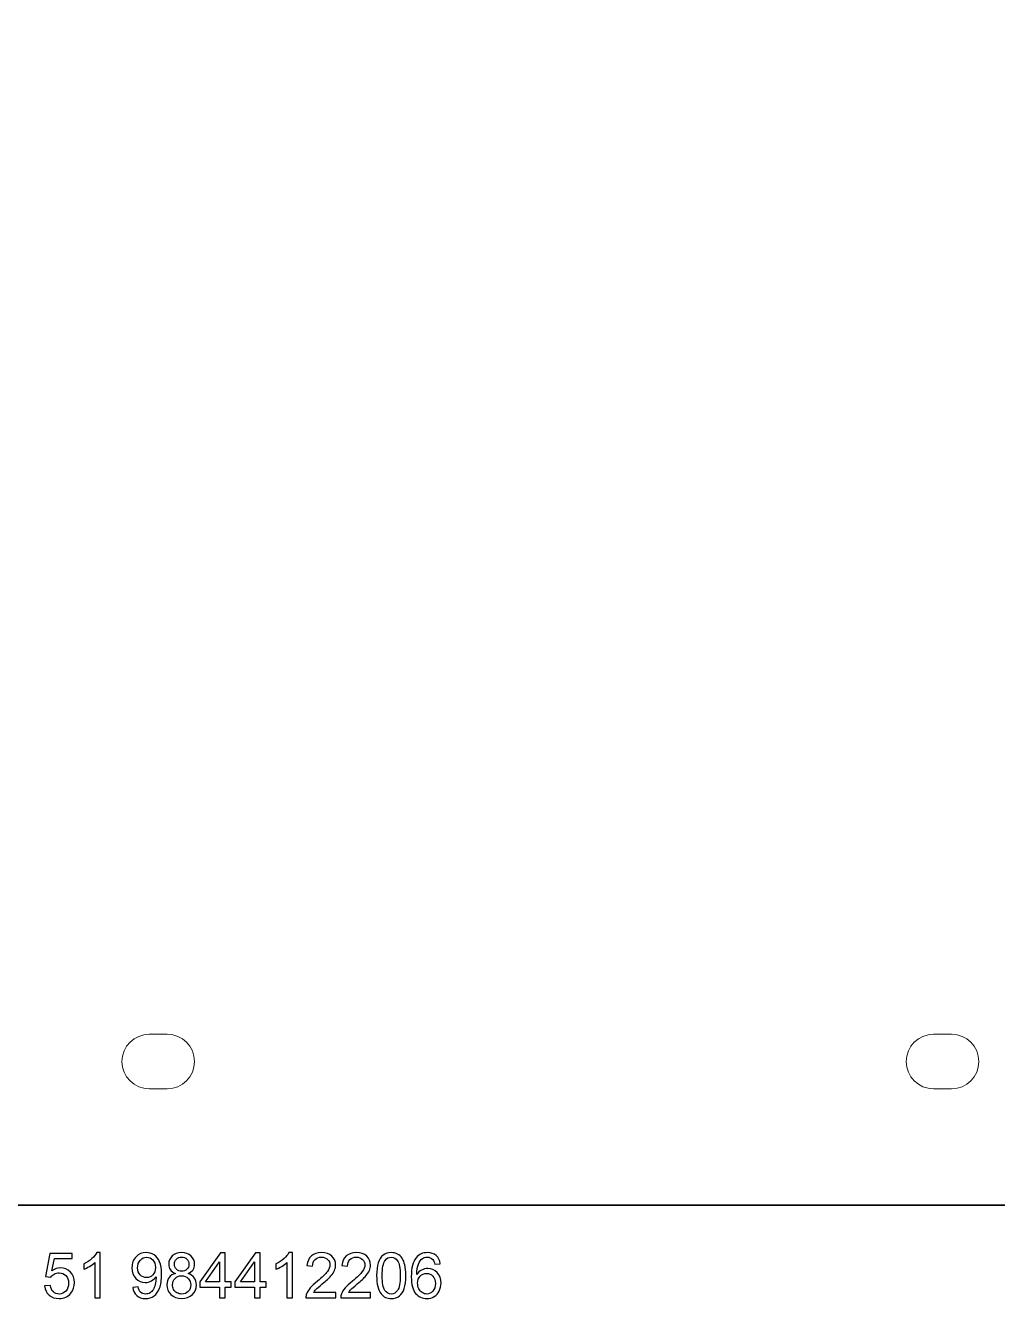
# Model space of a CAD drawing. Header units: centimetres. Extents: x -18.3 to 18.6, y -13.4 to 12.4.
# Drawn here: x -0.23 to 9.57, y -13.25 to -0.43 of the extents above; entities that cross this region are included whole.
import ezdxf

# ---------------------------------------------------------------- set-up
doc = ezdxf.new("R2010")
doc.units = ezdxf.units.CM
doc.header["$MEASUREMENT"] = 0
doc.layers.add('Camada 1', color=7, linetype='Continuous')
doc.layers.add('layer 1', color=7, linetype='Continuous')

msp = doc.modelspace()

# ---------------------------------------------------------------- linework, layer by layer
at = {"layer": 'Camada 1', "color": 250, "lineweight": 35}
for points in [[(-18.25491, 10.43513), (-18.15603, 11.52576), (-17.2489, 12.38719), (-16.15374, 12.38719), (-16.15374, 12.38719), (-16.15374, 12.38719), (12.33478, 12.38719), (12.33478, 12.38719), (12.33478, 12.38719), (13.49546, 12.38719), (14.44508, 11.41972), (14.44508, 10.23722), (14.44508, 10.23722), (14.44508, 10.23722), (14.43758, -10.43091), (14.43758, -10.43091)], [(14.44509, -10.36075), (14.34621, -11.45138), (13.43908, -12.31281), (12.34392, -12.31281), (12.34392, -12.31281), (12.34392, -12.31281), (-16.1446, -12.31281), (-16.1446, -12.31281), (-16.1446, -12.31281), (-17.30528, -12.31281), (-18.2549, -11.34534), (-18.2549, -10.16284), (-18.2549, -10.16284), (-18.2549, -10.16284), (-18.25491, 10.43513), (-18.25491, 10.43513)]]:
    msp.add_open_spline(points, degree=3, knots=[0, 0, 0, 0, 0.2, 0.2, 0.2, 0.2, 0.4, 0.4, 0.4, 0.4, 0.6, 0.6, 0.6, 0.6, 1, 1, 1, 1], dxfattribs=at)
at = {"layer": 'Camada 1', "color": 230, "lineweight": 9}
for points in [[(1.02137, -11.14028), (1.02137, -11.14028), (1.20236, -11.14028), (1.20236, -11.14028), (1.20236, -11.14028), (1.35361, -11.14028), (1.47736, -11.01653), (1.47736, -10.86529), (1.47736, -10.86529), (1.47736, -10.86529), (1.47736, -10.86529), (1.47736, -10.86529), (1.47736, -10.86529), (1.47736, -10.71403), (1.35359, -10.59028), (1.20236, -10.59028), (1.20236, -10.59028), (1.20236, -10.59028), (1.02137, -10.59028), (1.02137, -10.59028), (1.02137, -10.59028), (0.87014, -10.59028), (0.74637, -10.71403), (0.74637, -10.86529), (0.74637, -10.86529), (0.74637, -10.86529), (0.74637, -10.86529), (0.74637, -10.86529), (0.74637, -10.86529), (0.74637, -11.01653), (0.87012, -11.14028), (1.02137, -11.14028)], [(8.92137, -11.14028), (8.92137, -11.14028), (9.10236, -11.14028), (9.10236, -11.14028), (9.10236, -11.14028), (9.25361, -11.14028), (9.37736, -11.01653), (9.37736, -10.86529), (9.37736, -10.86529), (9.37736, -10.86529), (9.37736, -10.86529), (9.37736, -10.86529), (9.37736, -10.86529), (9.37736, -10.71403), (9.25359, -10.59028), (9.10236, -10.59028), (9.10236, -10.59028), (9.10236, -10.59028), (8.92137, -10.59028), (8.92137, -10.59028), (8.92137, -10.59028), (8.77014, -10.59028), (8.64637, -10.71403), (8.64637, -10.86529), (8.64637, -10.86529), (8.64637, -10.86529), (8.64637, -10.86529), (8.64637, -10.86529), (8.64637, -10.86529), (8.64637, -11.01653), (8.77012, -11.14028), (8.92137, -11.14028)]]:
    msp.add_open_spline(points, degree=3, knots=[0, 0, 0, 0, 0.11111111, 0.11111111, 0.11111111, 0.11111111, 0.22222222, 0.22222222, 0.22222222, 0.22222222, 0.33333333, 0.33333333, 0.33333333, 0.33333333, 0.44444444, 0.44444444, 0.44444444, 0.44444444, 0.55555556, 0.55555556, 0.55555556, 0.55555556, 0.66666667, 0.66666667, 0.66666667, 0.66666667, 0.77777778, 0.77777778, 0.77777778, 0.77777778, 1, 1, 1, 1], dxfattribs=at)
at = {"layer": 'layer 1', "color": 251}
for points, knots in [([(-0.03273, -13.1252), (-0.03273, -13.1252), (0.0255, -13.12077), (0.0255, -13.12077), (0.0255, -13.12077), (0.02982, -13.14915), (0.03985, -13.17046), (0.05546, -13.1848), (0.05546, -13.1848), (0.07107, -13.19904), (0.09016, -13.20622), (0.11263, -13.20622), (0.11263, -13.20622), (0.13974, -13.20622), (0.16242, -13.19609), (0.18088, -13.17594), (0.18088, -13.17594), (0.19923, -13.15569), (0.20841, -13.12889), (0.20841, -13.09556), (0.20841, -13.09556), (0.20841, -13.06381), (0.19966, -13.03881), (0.18204, -13.02046), (0.18204, -13.02046), (0.16442, -13.0021), (0.14111, -12.99292), (0.1121, -12.99292), (0.1121, -12.99292), (0.09407, -12.99292), (0.07793, -12.99704), (0.06358, -13.00527), (0.06358, -13.00527), (0.04934, -13.01349), (0.03816, -13.02415), (0.02993, -13.03723), (0.02993, -13.03723), (0.02993, -13.03723), (-0.0226, -13.02963), (-0.0226, -13.02963), (-0.0226, -13.02963), (-0.0226, -13.02963), (0.02107, -12.79672), (0.02107, -12.79672), (0.02107, -12.79672), (0.02107, -12.79672), (0.24575, -12.79672), (0.24575, -12.79672), (0.24575, -12.79672), (0.24575, -12.79672), (0.24575, -12.84989), (0.24575, -12.84989), (0.24575, -12.84989), (0.24575, -12.84989), (0.06548, -12.84989), (0.06548, -12.84989), (0.06548, -12.84989), (0.06548, -12.84989), (0.04132, -12.97214), (0.04132, -12.97214), (0.04132, -12.97214), (0.06843, -12.95305), (0.09691, -12.94356), (0.12666, -12.94356), (0.12666, -12.94356), (0.16611, -12.94356), (0.19944, -12.95727), (0.22655, -12.9847), (0.22655, -12.9847), (0.25366, -13.01212), (0.26727, -13.04735), (0.26727, -13.09039), (0.26727, -13.09039), (0.26727, -13.13143), (0.25535, -13.16687), (0.23151, -13.19672), (0.23151, -13.19672), (0.2025, -13.23343), (0.16284, -13.25178), (0.11263, -13.25178), (0.11263, -13.25178), (0.07149, -13.25178), (0.03795, -13.24018), (0.01189, -13.21708), (0.01189, -13.21708), (-0.01416, -13.19398), (-0.02904, -13.16339), (-0.03273, -13.1252)], [0, 0, 0, 0, 0.04347826, 0.04347826, 0.04347826, 0.04347826, 0.08695652, 0.08695652, 0.08695652, 0.08695652, 0.13043478, 0.13043478, 0.13043478, 0.13043478, 0.17391304, 0.17391304, 0.17391304, 0.17391304, 0.2173913, 0.2173913, 0.2173913, 0.2173913, 0.26086957, 0.26086957, 0.26086957, 0.26086957, 0.30434783, 0.30434783, 0.30434783, 0.30434783, 0.34782609, 0.34782609, 0.34782609, 0.34782609, 0.39130435, 0.39130435, 0.39130435, 0.39130435, 0.43478261, 0.43478261, 0.43478261, 0.43478261, 0.47826087, 0.47826087, 0.47826087, 0.47826087, 0.52173913, 0.52173913, 0.52173913, 0.52173913, 0.56521739, 0.56521739, 0.56521739, 0.56521739, 0.60869565, 0.60869565, 0.60869565, 0.60869565, 0.65217391, 0.65217391, 0.65217391, 0.65217391, 0.69565217, 0.69565217, 0.69565217, 0.69565217, 0.73913043, 0.73913043, 0.73913043, 0.73913043, 0.7826087, 0.7826087, 0.7826087, 0.7826087, 0.82608696, 0.82608696, 0.82608696, 0.82608696, 0.86956522, 0.86956522, 0.86956522, 0.86956522, 0.91304348, 0.91304348, 0.91304348, 0.91304348, 1, 1, 1, 1]), ([(0.52813, -13.24419), (0.52813, -13.24419), (0.47244, -13.24419), (0.47244, -13.24419), (0.47244, -13.24419), (0.47244, -13.24419), (0.47244, -12.88955), (0.47244, -12.88955), (0.47244, -12.88955), (0.45904, -12.90242), (0.44142, -12.91518), (0.41969, -12.92795), (0.41969, -12.92795), (0.39796, -12.94071), (0.37834, -12.95031), (0.36104, -12.95664), (0.36104, -12.95664), (0.36104, -12.95664), (0.36104, -12.90284), (0.36104, -12.90284), (0.36104, -12.90284), (0.39216, -12.88828), (0.41938, -12.87056), (0.44269, -12.84968), (0.44269, -12.84968), (0.466, -12.8289), (0.48256, -12.80875), (0.49227, -12.78913), (0.49227, -12.78913), (0.49227, -12.78913), (0.52813, -12.78913), (0.52813, -12.78913), (0.52813, -12.78913), (0.52813, -12.78913), (0.52813, -13.24419), (0.52813, -13.24419)], [0, 0, 0, 0, 0.1, 0.1, 0.1, 0.1, 0.2, 0.2, 0.2, 0.2, 0.3, 0.3, 0.3, 0.3, 0.4, 0.4, 0.4, 0.4, 0.5, 0.5, 0.5, 0.5, 0.6, 0.6, 0.6, 0.6, 0.7, 0.7, 0.7, 0.7, 0.8, 0.8, 0.8, 0.8, 1, 1, 1, 1]), ([(0.85534, -13.13913), (0.85534, -13.13913), (0.9085, -13.1347), (0.9085, -13.1347), (0.9085, -13.1347), (0.91304, -13.1598), (0.92169, -13.17795), (0.93445, -13.18923), (0.93445, -13.18923), (0.94722, -13.20052), (0.96357, -13.20622), (0.98361, -13.20622), (0.98361, -13.20622), (1.0007, -13.20622), (1.01568, -13.20231), (1.02865, -13.1944), (1.02865, -13.1944), (1.04163, -13.1866), (1.05218, -13.17615), (1.0603, -13.16297), (1.0603, -13.16297), (1.06842, -13.14989), (1.07528, -13.13216), (1.08087, -13.10991), (1.08087, -13.10991), (1.08646, -13.08765), (1.0892, -13.06497), (1.0892, -13.04187), (1.0892, -13.04187), (1.0892, -13.03944), (1.08909, -13.03565), (1.08888, -13.03069), (1.08888, -13.03069), (1.07781, -13.04841), (1.06262, -13.06286), (1.04342, -13.07383), (1.04342, -13.07383), (1.02422, -13.08491), (1.00334, -13.09039), (0.98097, -13.09039), (0.98097, -13.09039), (0.94353, -13.09039), (0.91188, -13.07679), (0.88593, -13.04957), (0.88593, -13.04957), (0.86009, -13.02246), (0.84711, -12.9866), (0.84711, -12.94208), (0.84711, -12.94208), (0.84711, -12.89609), (0.86061, -12.85917), (0.88772, -12.83111), (0.88772, -12.83111), (0.91473, -12.80316), (0.94859, -12.78913), (0.98941, -12.78913), (0.98941, -12.78913), (1.01874, -12.78913), (1.04563, -12.79704), (1.07011, -12.81297), (1.07011, -12.81297), (1.09447, -12.82879), (1.11293, -12.85136), (1.12559, -12.88079), (1.12559, -12.88079), (1.13825, -12.91012), (1.14458, -12.95263), (1.14458, -13.00822), (1.14458, -13.00822), (1.14458, -13.06613), (1.13836, -13.11223), (1.1258, -13.14651), (1.1258, -13.14651), (1.11325, -13.1809), (1.09447, -13.20695), (1.06969, -13.22489), (1.06969, -13.22489), (1.0449, -13.24282), (1.01589, -13.25178), (0.98255, -13.25178), (0.98255, -13.25178), (0.94711, -13.25178), (0.91821, -13.24197), (0.89574, -13.22225), (0.89574, -13.22225), (0.87338, -13.20252), (0.85988, -13.17478), (0.85534, -13.13913)], [0, 0, 0, 0, 0.04347826, 0.04347826, 0.04347826, 0.04347826, 0.08695652, 0.08695652, 0.08695652, 0.08695652, 0.13043478, 0.13043478, 0.13043478, 0.13043478, 0.17391304, 0.17391304, 0.17391304, 0.17391304, 0.2173913, 0.2173913, 0.2173913, 0.2173913, 0.26086957, 0.26086957, 0.26086957, 0.26086957, 0.30434783, 0.30434783, 0.30434783, 0.30434783, 0.34782609, 0.34782609, 0.34782609, 0.34782609, 0.39130435, 0.39130435, 0.39130435, 0.39130435, 0.43478261, 0.43478261, 0.43478261, 0.43478261, 0.47826087, 0.47826087, 0.47826087, 0.47826087, 0.52173913, 0.52173913, 0.52173913, 0.52173913, 0.56521739, 0.56521739, 0.56521739, 0.56521739, 0.60869565, 0.60869565, 0.60869565, 0.60869565, 0.65217391, 0.65217391, 0.65217391, 0.65217391, 0.69565217, 0.69565217, 0.69565217, 0.69565217, 0.73913043, 0.73913043, 0.73913043, 0.73913043, 0.7826087, 0.7826087, 0.7826087, 0.7826087, 0.82608696, 0.82608696, 0.82608696, 0.82608696, 0.86956522, 0.86956522, 0.86956522, 0.86956522, 0.91304348, 0.91304348, 0.91304348, 0.91304348, 1, 1, 1, 1]), ([(1.28487, -12.99852), (1.26177, -12.99008), (1.24468, -12.97795), (1.2335, -12.96233), (1.2335, -12.96233), (1.22242, -12.94662), (1.21683, -12.92784), (1.21683, -12.90601), (1.21683, -12.90601), (1.21683, -12.87299), (1.22865, -12.84535), (1.25228, -12.82288), (1.25228, -12.82288), (1.27601, -12.80041), (1.30745, -12.78913), (1.34679, -12.78913), (1.34679, -12.78913), (1.38624, -12.78913), (1.4181, -12.80063), (1.44215, -12.82362), (1.44215, -12.82362), (1.4662, -12.84662), (1.47823, -12.87457), (1.47823, -12.90759), (1.47823, -12.90759), (1.47823, -12.92858), (1.47274, -12.94693), (1.46177, -12.96244), (1.46177, -12.96244), (1.4508, -12.97805), (1.43413, -12.99008), (1.41166, -12.99852), (1.41166, -12.99852), (1.43941, -13.00759), (1.4604, -13.02214), (1.47485, -13.0424), (1.47485, -13.0424), (1.4893, -13.06254), (1.49658, -13.0866), (1.49658, -13.11465), (1.49658, -13.11465), (1.49658, -13.15337), (1.48287, -13.18586), (1.45555, -13.21223), (1.45555, -13.21223), (1.42812, -13.2386), (1.39215, -13.25178), (1.34753, -13.25178), (1.34753, -13.25178), (1.30291, -13.25178), (1.26694, -13.2386), (1.23951, -13.21212), (1.23951, -13.21212), (1.21219, -13.18565), (1.19848, -13.15263), (1.19848, -13.11307), (1.19848, -13.11307), (1.19848, -13.08364), (1.20597, -13.05896), (1.22095, -13.03913), (1.22095, -13.03913), (1.23593, -13.01919), (1.25723, -13.00569), (1.28487, -12.99852)], [0, 0, 0, 0, 0.05882353, 0.05882353, 0.05882353, 0.05882353, 0.11764706, 0.11764706, 0.11764706, 0.11764706, 0.17647059, 0.17647059, 0.17647059, 0.17647059, 0.23529412, 0.23529412, 0.23529412, 0.23529412, 0.29411765, 0.29411765, 0.29411765, 0.29411765, 0.35294118, 0.35294118, 0.35294118, 0.35294118, 0.41176471, 0.41176471, 0.41176471, 0.41176471, 0.47058824, 0.47058824, 0.47058824, 0.47058824, 0.52941176, 0.52941176, 0.52941176, 0.52941176, 0.58823529, 0.58823529, 0.58823529, 0.58823529, 0.64705882, 0.64705882, 0.64705882, 0.64705882, 0.70588235, 0.70588235, 0.70588235, 0.70588235, 0.76470588, 0.76470588, 0.76470588, 0.76470588, 0.82352941, 0.82352941, 0.82352941, 0.82352941, 0.88235294, 0.88235294, 0.88235294, 0.88235294, 1, 1, 1, 1]), ([(1.72896, -13.24419), (1.72896, -13.24419), (1.72896, -13.13596), (1.72896, -13.13596), (1.72896, -13.13596), (1.72896, -13.13596), (1.53212, -13.13596), (1.53212, -13.13596), (1.53212, -13.13596), (1.53212, -13.13596), (1.53212, -13.0847), (1.53212, -13.0847), (1.53212, -13.0847), (1.53212, -13.0847), (1.73909, -12.79103), (1.73909, -12.79103), (1.73909, -12.79103), (1.73909, -12.79103), (1.78466, -12.79103), (1.78466, -12.79103), (1.78466, -12.79103), (1.78466, -12.79103), (1.78466, -13.0847), (1.78466, -13.0847), (1.78466, -13.0847), (1.78466, -13.0847), (1.84605, -13.0847), (1.84605, -13.0847), (1.84605, -13.0847), (1.84605, -13.0847), (1.84605, -13.13596), (1.84605, -13.13596), (1.84605, -13.13596), (1.84605, -13.13596), (1.78466, -13.13596), (1.78466, -13.13596), (1.78466, -13.13596), (1.78466, -13.13596), (1.78466, -13.24419), (1.78466, -13.24419), (1.78466, -13.24419), (1.78466, -13.24419), (1.72896, -13.24419), (1.72896, -13.24419)], [0, 0, 0, 0, 0.08333333, 0.08333333, 0.08333333, 0.08333333, 0.16666667, 0.16666667, 0.16666667, 0.16666667, 0.25, 0.25, 0.25, 0.25, 0.33333333, 0.33333333, 0.33333333, 0.33333333, 0.41666667, 0.41666667, 0.41666667, 0.41666667, 0.5, 0.5, 0.5, 0.5, 0.58333333, 0.58333333, 0.58333333, 0.58333333, 0.66666667, 0.66666667, 0.66666667, 0.66666667, 0.75, 0.75, 0.75, 0.75, 0.83333333, 0.83333333, 0.83333333, 0.83333333, 1, 1, 1, 1]), ([(2.08096, -13.24419), (2.08096, -13.24419), (2.08096, -13.13596), (2.08096, -13.13596), (2.08096, -13.13596), (2.08096, -13.13596), (1.88412, -13.13596), (1.88412, -13.13596), (1.88412, -13.13596), (1.88412, -13.13596), (1.88412, -13.0847), (1.88412, -13.0847), (1.88412, -13.0847), (1.88412, -13.0847), (2.09109, -12.79103), (2.09109, -12.79103), (2.09109, -12.79103), (2.09109, -12.79103), (2.13666, -12.79103), (2.13666, -12.79103), (2.13666, -12.79103), (2.13666, -12.79103), (2.13666, -13.0847), (2.13666, -13.0847), (2.13666, -13.0847), (2.13666, -13.0847), (2.19805, -13.0847), (2.19805, -13.0847), (2.19805, -13.0847), (2.19805, -13.0847), (2.19805, -13.13596), (2.19805, -13.13596), (2.19805, -13.13596), (2.19805, -13.13596), (2.13666, -13.13596), (2.13666, -13.13596), (2.13666, -13.13596), (2.13666, -13.13596), (2.13666, -13.24419), (2.13666, -13.24419), (2.13666, -13.24419), (2.13666, -13.24419), (2.08096, -13.24419), (2.08096, -13.24419)], [0, 0, 0, 0, 0.08333333, 0.08333333, 0.08333333, 0.08333333, 0.16666667, 0.16666667, 0.16666667, 0.16666667, 0.25, 0.25, 0.25, 0.25, 0.33333333, 0.33333333, 0.33333333, 0.33333333, 0.41666667, 0.41666667, 0.41666667, 0.41666667, 0.5, 0.5, 0.5, 0.5, 0.58333333, 0.58333333, 0.58333333, 0.58333333, 0.66666667, 0.66666667, 0.66666667, 0.66666667, 0.75, 0.75, 0.75, 0.75, 0.83333333, 0.83333333, 0.83333333, 0.83333333, 1, 1, 1, 1]), ([(2.46397, -13.24419), (2.46397, -13.24419), (2.40828, -13.24419), (2.40828, -13.24419), (2.40828, -13.24419), (2.40828, -13.24419), (2.40828, -12.88955), (2.40828, -12.88955), (2.40828, -12.88955), (2.39488, -12.90242), (2.37726, -12.91518), (2.35553, -12.92795), (2.35553, -12.92795), (2.3338, -12.94071), (2.31418, -12.95031), (2.29688, -12.95664), (2.29688, -12.95664), (2.29688, -12.95664), (2.29688, -12.90284), (2.29688, -12.90284), (2.29688, -12.90284), (2.328, -12.88828), (2.35522, -12.87056), (2.37853, -12.84968), (2.37853, -12.84968), (2.40184, -12.8289), (2.4184, -12.80875), (2.42811, -12.78913), (2.42811, -12.78913), (2.42811, -12.78913), (2.46397, -12.78913), (2.46397, -12.78913), (2.46397, -12.78913), (2.46397, -12.78913), (2.46397, -13.24419), (2.46397, -13.24419)], [0, 0, 0, 0, 0.1, 0.1, 0.1, 0.1, 0.2, 0.2, 0.2, 0.2, 0.3, 0.3, 0.3, 0.3, 0.4, 0.4, 0.4, 0.4, 0.5, 0.5, 0.5, 0.5, 0.6, 0.6, 0.6, 0.6, 0.7, 0.7, 0.7, 0.7, 0.8, 0.8, 0.8, 0.8, 1, 1, 1, 1]), ([(2.89888, -13.19103), (2.89888, -13.19103), (2.89888, -13.24419), (2.89888, -13.24419), (2.89888, -13.24419), (2.89888, -13.24419), (2.59888, -13.24419), (2.59888, -13.24419), (2.59888, -13.24419), (2.59846, -13.23079), (2.60068, -13.21792), (2.60542, -13.20548), (2.60542, -13.20548), (2.61312, -13.18512), (2.62547, -13.16497), (2.64245, -13.14525), (2.64245, -13.14525), (2.65943, -13.12552), (2.68369, -13.10273), (2.71523, -13.07689), (2.71523, -13.07689), (2.76428, -13.03649), (2.79762, -13.00453), (2.81502, -12.9809), (2.81502, -12.9809), (2.83253, -12.95727), (2.84129, -12.93491), (2.84129, -12.91381), (2.84129, -12.91381), (2.84129, -12.89176), (2.83338, -12.8732), (2.81755, -12.85801), (2.81755, -12.85801), (2.80173, -12.84293), (2.78106, -12.83533), (2.75564, -12.83533), (2.75564, -12.83533), (2.72874, -12.83533), (2.70722, -12.84335), (2.69108, -12.85938), (2.69108, -12.85938), (2.67494, -12.87531), (2.66682, -12.89746), (2.66661, -12.92584), (2.66661, -12.92584), (2.66661, -12.92584), (2.60964, -12.92014), (2.60964, -12.92014), (2.60964, -12.92014), (2.61355, -12.87752), (2.62831, -12.84503), (2.65384, -12.82267), (2.65384, -12.82267), (2.67947, -12.80031), (2.71376, -12.78913), (2.7569, -12.78913), (2.7569, -12.78913), (2.80036, -12.78913), (2.83485, -12.80115), (2.86017, -12.82531), (2.86017, -12.82531), (2.88559, -12.84947), (2.89825, -12.87942), (2.89825, -12.91508), (2.89825, -12.91508), (2.89825, -12.93322), (2.89456, -12.95105), (2.88707, -12.96856), (2.88707, -12.96856), (2.87969, -12.98617), (2.86734, -13.00463), (2.85015, -13.02404), (2.85015, -13.02404), (2.83285, -13.04335), (2.80426, -13.07003), (2.76439, -13.10379), (2.76439, -13.10379), (2.73095, -13.13185), (2.70943, -13.15084), (2.69994, -13.16086), (2.69994, -13.16086), (2.69045, -13.17088), (2.68264, -13.1809), (2.67642, -13.19103), (2.67642, -13.19103), (2.67642, -13.19103), (2.89888, -13.19103), (2.89888, -13.19103)], [0, 0, 0, 0, 0.04347826, 0.04347826, 0.04347826, 0.04347826, 0.08695652, 0.08695652, 0.08695652, 0.08695652, 0.13043478, 0.13043478, 0.13043478, 0.13043478, 0.17391304, 0.17391304, 0.17391304, 0.17391304, 0.2173913, 0.2173913, 0.2173913, 0.2173913, 0.26086957, 0.26086957, 0.26086957, 0.26086957, 0.30434783, 0.30434783, 0.30434783, 0.30434783, 0.34782609, 0.34782609, 0.34782609, 0.34782609, 0.39130435, 0.39130435, 0.39130435, 0.39130435, 0.43478261, 0.43478261, 0.43478261, 0.43478261, 0.47826087, 0.47826087, 0.47826087, 0.47826087, 0.52173913, 0.52173913, 0.52173913, 0.52173913, 0.56521739, 0.56521739, 0.56521739, 0.56521739, 0.60869565, 0.60869565, 0.60869565, 0.60869565, 0.65217391, 0.65217391, 0.65217391, 0.65217391, 0.69565217, 0.69565217, 0.69565217, 0.69565217, 0.73913043, 0.73913043, 0.73913043, 0.73913043, 0.7826087, 0.7826087, 0.7826087, 0.7826087, 0.82608696, 0.82608696, 0.82608696, 0.82608696, 0.86956522, 0.86956522, 0.86956522, 0.86956522, 0.91304348, 0.91304348, 0.91304348, 0.91304348, 1, 1, 1, 1]), ([(3.25088, -13.19103), (3.25088, -13.19103), (3.25088, -13.24419), (3.25088, -13.24419), (3.25088, -13.24419), (3.25088, -13.24419), (2.95088, -13.24419), (2.95088, -13.24419), (2.95088, -13.24419), (2.95046, -13.23079), (2.95268, -13.21792), (2.95742, -13.20548), (2.95742, -13.20548), (2.96512, -13.18512), (2.97747, -13.16497), (2.99445, -13.14525), (2.99445, -13.14525), (3.01143, -13.12552), (3.03569, -13.10273), (3.06723, -13.07689), (3.06723, -13.07689), (3.11628, -13.03649), (3.14962, -13.00453), (3.16702, -12.9809), (3.16702, -12.9809), (3.18453, -12.95727), (3.19329, -12.93491), (3.19329, -12.91381), (3.19329, -12.91381), (3.19329, -12.89176), (3.18538, -12.8732), (3.16955, -12.85801), (3.16955, -12.85801), (3.15373, -12.84293), (3.13306, -12.83533), (3.10764, -12.83533), (3.10764, -12.83533), (3.08074, -12.83533), (3.05922, -12.84335), (3.04308, -12.85938), (3.04308, -12.85938), (3.02694, -12.87531), (3.01882, -12.89746), (3.01861, -12.92584), (3.01861, -12.92584), (3.01861, -12.92584), (2.96164, -12.92014), (2.96164, -12.92014), (2.96164, -12.92014), (2.96555, -12.87752), (2.98031, -12.84503), (3.00584, -12.82267), (3.00584, -12.82267), (3.03147, -12.80031), (3.06576, -12.78913), (3.1089, -12.78913), (3.1089, -12.78913), (3.15236, -12.78913), (3.18685, -12.80115), (3.21217, -12.82531), (3.21217, -12.82531), (3.23759, -12.84947), (3.25025, -12.87942), (3.25025, -12.91508), (3.25025, -12.91508), (3.25025, -12.93322), (3.24656, -12.95105), (3.23907, -12.96856), (3.23907, -12.96856), (3.23169, -12.98617), (3.21934, -13.00463), (3.20215, -13.02404), (3.20215, -13.02404), (3.18485, -13.04335), (3.15626, -13.07003), (3.11639, -13.10379), (3.11639, -13.10379), (3.08295, -13.13185), (3.06143, -13.15084), (3.05194, -13.16086), (3.05194, -13.16086), (3.04245, -13.17088), (3.03464, -13.1809), (3.02842, -13.19103), (3.02842, -13.19103), (3.02842, -13.19103), (3.25088, -13.19103), (3.25088, -13.19103)], [0, 0, 0, 0, 0.04347826, 0.04347826, 0.04347826, 0.04347826, 0.08695652, 0.08695652, 0.08695652, 0.08695652, 0.13043478, 0.13043478, 0.13043478, 0.13043478, 0.17391304, 0.17391304, 0.17391304, 0.17391304, 0.2173913, 0.2173913, 0.2173913, 0.2173913, 0.26086957, 0.26086957, 0.26086957, 0.26086957, 0.30434783, 0.30434783, 0.30434783, 0.30434783, 0.34782609, 0.34782609, 0.34782609, 0.34782609, 0.39130435, 0.39130435, 0.39130435, 0.39130435, 0.43478261, 0.43478261, 0.43478261, 0.43478261, 0.47826087, 0.47826087, 0.47826087, 0.47826087, 0.52173913, 0.52173913, 0.52173913, 0.52173913, 0.56521739, 0.56521739, 0.56521739, 0.56521739, 0.60869565, 0.60869565, 0.60869565, 0.60869565, 0.65217391, 0.65217391, 0.65217391, 0.65217391, 0.69565217, 0.69565217, 0.69565217, 0.69565217, 0.73913043, 0.73913043, 0.73913043, 0.73913043, 0.7826087, 0.7826087, 0.7826087, 0.7826087, 0.82608696, 0.82608696, 0.82608696, 0.82608696, 0.86956522, 0.86956522, 0.86956522, 0.86956522, 0.91304348, 0.91304348, 0.91304348, 0.91304348, 1, 1, 1, 1]), ([(3.31111, -13.02056), (3.31111, -12.96708), (3.3166, -12.92383), (3.32757, -12.89113), (3.32757, -12.89113), (3.33864, -12.85833), (3.35499, -12.83311), (3.37672, -12.8155), (3.37672, -12.8155), (3.39835, -12.79788), (3.42567, -12.78913), (3.45858, -12.78913), (3.45858, -12.78913), (3.48284, -12.78913), (3.50415, -12.79398), (3.52261, -12.80379), (3.52261, -12.80379), (3.54096, -12.8136), (3.55615, -12.82774), (3.56797, -12.8462), (3.56797, -12.8462), (3.57978, -12.86455), (3.58907, -12.88702), (3.59582, -12.91349), (3.59582, -12.91349), (3.60267, -12.93997), (3.60605, -12.97573), (3.60605, -13.02056), (3.60605, -13.02056), (3.60605, -13.07373), (3.60056, -13.11676), (3.5897, -13.14946), (3.5897, -13.14946), (3.57883, -13.18227), (3.56248, -13.20748), (3.54075, -13.2252), (3.54075, -13.2252), (3.51913, -13.24292), (3.4917, -13.25178), (3.45858, -13.25178), (3.45858, -13.25178), (3.41501, -13.25178), (3.38073, -13.23628), (3.35584, -13.20516), (3.35584, -13.20516), (3.32599, -13.16719), (3.31111, -13.10569), (3.31111, -13.02056)], [0, 0, 0, 0, 0.07692308, 0.07692308, 0.07692308, 0.07692308, 0.15384615, 0.15384615, 0.15384615, 0.15384615, 0.23076923, 0.23076923, 0.23076923, 0.23076923, 0.30769231, 0.30769231, 0.30769231, 0.30769231, 0.38461538, 0.38461538, 0.38461538, 0.38461538, 0.46153846, 0.46153846, 0.46153846, 0.46153846, 0.53846154, 0.53846154, 0.53846154, 0.53846154, 0.61538462, 0.61538462, 0.61538462, 0.61538462, 0.69230769, 0.69230769, 0.69230769, 0.69230769, 0.76923077, 0.76923077, 0.76923077, 0.76923077, 0.84615385, 0.84615385, 0.84615385, 0.84615385, 1, 1, 1, 1]), ([(3.95235, -12.90179), (3.95235, -12.90179), (3.89729, -12.90622), (3.89729, -12.90622), (3.89729, -12.90622), (3.89233, -12.88438), (3.88526, -12.86845), (3.87609, -12.85854), (3.87609, -12.85854), (3.861, -12.84261), (3.84233, -12.8347), (3.82018, -12.8347), (3.82018, -12.8347), (3.80235, -12.8347), (3.78653, -12.83966), (3.77292, -12.84957), (3.77292, -12.84957), (3.75541, -12.86233), (3.7417, -12.8809), (3.73147, -12.90537), (3.73147, -12.90537), (3.72134, -12.92995), (3.71607, -12.96487), (3.71564, -13.01012), (3.71564, -13.01012), (3.72904, -12.98976), (3.7455, -12.97457), (3.76491, -12.96476), (3.76491, -12.96476), (3.78431, -12.95484), (3.80457, -12.94989), (3.82588, -12.94989), (3.82588, -12.94989), (3.86301, -12.94989), (3.89465, -12.9636), (3.92081, -12.99092), (3.92081, -12.99092), (3.94687, -13.01824), (3.95995, -13.05347), (3.95995, -13.09683), (3.95995, -13.09683), (3.95995, -13.12531), (3.95383, -13.15168), (3.94159, -13.17615), (3.94159, -13.17615), (3.92925, -13.20062), (3.91248, -13.2193), (3.89096, -13.23227), (3.89096, -13.23227), (3.86955, -13.24524), (3.84518, -13.25178), (3.81796, -13.25178), (3.81796, -13.25178), (3.77166, -13.25178), (3.73379, -13.2347), (3.70446, -13.20062), (3.70446, -13.20062), (3.67524, -13.16655), (3.66058, -13.11033), (3.66058, -13.03206), (3.66058, -13.03206), (3.66058, -12.94451), (3.67683, -12.88079), (3.70921, -12.84103), (3.70921, -12.84103), (3.73748, -12.80643), (3.77556, -12.78913), (3.82355, -12.78913), (3.82355, -12.78913), (3.85921, -12.78913), (3.88853, -12.79915), (3.91132, -12.81909), (3.91132, -12.81909), (3.9341, -12.83902), (3.94782, -12.86655), (3.95235, -12.90179)], [0, 0, 0, 0, 0.05, 0.05, 0.05, 0.05, 0.1, 0.1, 0.1, 0.1, 0.15, 0.15, 0.15, 0.15, 0.2, 0.2, 0.2, 0.2, 0.25, 0.25, 0.25, 0.25, 0.3, 0.3, 0.3, 0.3, 0.35, 0.35, 0.35, 0.35, 0.4, 0.4, 0.4, 0.4, 0.45, 0.45, 0.45, 0.45, 0.5, 0.5, 0.5, 0.5, 0.55, 0.55, 0.55, 0.55, 0.6, 0.6, 0.6, 0.6, 0.65, 0.65, 0.65, 0.65, 0.7, 0.7, 0.7, 0.7, 0.75, 0.75, 0.75, 0.75, 0.8, 0.8, 0.8, 0.8, 0.85, 0.85, 0.85, 0.85, 0.9, 0.9, 0.9, 0.9, 1, 1, 1, 1]), ([(1.08255, -12.93923), (1.08255, -12.90738), (1.07412, -12.88206), (1.05724, -12.86339), (1.05724, -12.86339), (1.04047, -12.84472), (1.02, -12.83533), (0.99595, -12.83533), (0.99595, -12.83533), (0.97106, -12.83533), (0.94954, -12.84535), (0.93139, -12.8655), (0.93139, -12.8655), (0.91315, -12.88565), (0.90407, -12.91181), (0.90407, -12.94387), (0.90407, -12.94387), (0.90407, -12.97267), (0.91272, -12.99609), (0.92992, -13.01402), (0.92992, -13.01402), (0.94722, -13.03206), (0.96874, -13.04103), (0.99437, -13.04103), (0.99437, -13.04103), (1.02011, -13.04103), (1.0412, -13.03206), (1.05777, -13.01402), (1.05777, -13.01402), (1.07433, -12.99609), (1.08255, -12.97109), (1.08255, -12.93923)], [0, 0, 0, 0, 0.11111111, 0.11111111, 0.11111111, 0.11111111, 0.22222222, 0.22222222, 0.22222222, 0.22222222, 0.33333333, 0.33333333, 0.33333333, 0.33333333, 0.44444444, 0.44444444, 0.44444444, 0.44444444, 0.55555556, 0.55555556, 0.55555556, 0.55555556, 0.66666667, 0.66666667, 0.66666667, 0.66666667, 0.77777778, 0.77777778, 0.77777778, 0.77777778, 1, 1, 1, 1]), ([(1.2738, -12.904), (1.2738, -12.92552), (1.28065, -12.94303), (1.29426, -12.95664), (1.29426, -12.95664), (1.30797, -12.97025), (1.32591, -12.9771), (1.34816, -12.9771), (1.34816, -12.9771), (1.36979, -12.9771), (1.3873, -12.97035), (1.40091, -12.95685), (1.40091, -12.95685), (1.41451, -12.94335), (1.42126, -12.92679), (1.42126, -12.90717), (1.42126, -12.90717), (1.42126, -12.8867), (1.4143, -12.86951), (1.40027, -12.85558), (1.40027, -12.85558), (1.38635, -12.84166), (1.36873, -12.8347), (1.34753, -12.8347), (1.34753, -12.8347), (1.32612, -12.8347), (1.3085, -12.84155), (1.29458, -12.85516), (1.29458, -12.85516), (1.28076, -12.86877), (1.2738, -12.88501), (1.2738, -12.904)], [0, 0, 0, 0, 0.11111111, 0.11111111, 0.11111111, 0.11111111, 0.22222222, 0.22222222, 0.22222222, 0.22222222, 0.33333333, 0.33333333, 0.33333333, 0.33333333, 0.44444444, 0.44444444, 0.44444444, 0.44444444, 0.55555556, 0.55555556, 0.55555556, 0.55555556, 0.66666667, 0.66666667, 0.66666667, 0.66666667, 0.77777778, 0.77777778, 0.77777778, 0.77777778, 1, 1, 1, 1]), ([(1.72896, -13.0847), (1.72896, -13.0847), (1.72896, -12.88079), (1.72896, -12.88079), (1.72896, -12.88079), (1.72896, -12.88079), (1.58687, -13.0847), (1.58687, -13.0847), (1.58687, -13.0847), (1.58687, -13.0847), (1.72896, -13.0847), (1.72896, -13.0847)], [0, 0, 0, 0, 0.25, 0.25, 0.25, 0.25, 0.5, 0.5, 0.5, 0.5, 1, 1, 1, 1]), ([(2.08096, -13.0847), (2.08096, -13.0847), (2.08096, -12.88079), (2.08096, -12.88079), (2.08096, -12.88079), (2.08096, -12.88079), (1.93887, -13.0847), (1.93887, -13.0847), (1.93887, -13.0847), (1.93887, -13.0847), (2.08096, -13.0847), (2.08096, -13.0847)], [0, 0, 0, 0, 0.25, 0.25, 0.25, 0.25, 0.5, 0.5, 0.5, 0.5, 1, 1, 1, 1]), ([(3.36807, -13.02077), (3.36807, -13.09535), (3.37672, -13.14493), (3.39413, -13.1694), (3.39413, -13.1694), (3.41153, -13.19398), (3.43305, -13.20622), (3.45858, -13.20622), (3.45858, -13.20622), (3.48411, -13.20622), (3.50563, -13.19387), (3.52303, -13.1693), (3.52303, -13.1693), (3.54044, -13.14461), (3.54909, -13.09514), (3.54909, -13.02077), (3.54909, -13.02077), (3.54909, -12.94619), (3.54044, -12.89662), (3.52303, -12.87214), (3.52303, -12.87214), (3.50573, -12.84757), (3.484, -12.83533), (3.45795, -12.83533), (3.45795, -12.83533), (3.43242, -12.83533), (3.41196, -12.8462), (3.39666, -12.86782), (3.39666, -12.86782), (3.37757, -12.89535), (3.36807, -12.94641), (3.36807, -13.02077)], [0, 0, 0, 0, 0.11111111, 0.11111111, 0.11111111, 0.11111111, 0.22222222, 0.22222222, 0.22222222, 0.22222222, 0.33333333, 0.33333333, 0.33333333, 0.33333333, 0.44444444, 0.44444444, 0.44444444, 0.44444444, 0.55555556, 0.55555556, 0.55555556, 0.55555556, 0.66666667, 0.66666667, 0.66666667, 0.66666667, 0.77777778, 0.77777778, 0.77777778, 0.77777778, 1, 1, 1, 1]), ([(1.25544, -13.11349), (1.25544, -13.12942), (1.25913, -13.14472), (1.26652, -13.15959), (1.26652, -13.15959), (1.2739, -13.17436), (1.28508, -13.18586), (1.30006, -13.19398), (1.30006, -13.19398), (1.31493, -13.2021), (1.33097, -13.20622), (1.34795, -13.20622), (1.34795, -13.20622), (1.37474, -13.20622), (1.39669, -13.19767), (1.41388, -13.18058), (1.41388, -13.18058), (1.43107, -13.16349), (1.43962, -13.14176), (1.43962, -13.11539), (1.43962, -13.11539), (1.43962, -13.0886), (1.43076, -13.06645), (1.41314, -13.04894), (1.41314, -13.04894), (1.39542, -13.03143), (1.37306, -13.02267), (1.34616, -13.02267), (1.34616, -13.02267), (1.31979, -13.02267), (1.29816, -13.03132), (1.28107, -13.04862), (1.28107, -13.04862), (1.26399, -13.06592), (1.25544, -13.08754), (1.25544, -13.11349)], [0, 0, 0, 0, 0.1, 0.1, 0.1, 0.1, 0.2, 0.2, 0.2, 0.2, 0.3, 0.3, 0.3, 0.3, 0.4, 0.4, 0.4, 0.4, 0.5, 0.5, 0.5, 0.5, 0.6, 0.6, 0.6, 0.6, 0.7, 0.7, 0.7, 0.7, 0.8, 0.8, 0.8, 0.8, 1, 1, 1, 1]), ([(3.7245, -13.09735), (3.7245, -13.11655), (3.72862, -13.13491), (3.73674, -13.15242), (3.73674, -13.15242), (3.74486, -13.16993), (3.75626, -13.18322), (3.77071, -13.1924), (3.77071, -13.1924), (3.78526, -13.20157), (3.80066, -13.20622), (3.81701, -13.20622), (3.81701, -13.20622), (3.84075, -13.20622), (3.861, -13.19672), (3.87777, -13.17773), (3.87777, -13.17773), (3.89455, -13.15875), (3.90299, -13.13301), (3.90299, -13.10041), (3.90299, -13.10041), (3.90299, -13.06908), (3.89465, -13.0444), (3.87809, -13.02636), (3.87809, -13.02636), (3.86153, -13.00833), (3.84043, -12.99925), (3.8148, -12.99925), (3.8148, -12.99925), (3.78969, -12.99925), (3.76828, -13.00833), (3.75077, -13.02636), (3.75077, -13.02636), (3.73326, -13.0444), (3.7245, -13.06803), (3.7245, -13.09735)], [0, 0, 0, 0, 0.1, 0.1, 0.1, 0.1, 0.2, 0.2, 0.2, 0.2, 0.3, 0.3, 0.3, 0.3, 0.4, 0.4, 0.4, 0.4, 0.5, 0.5, 0.5, 0.5, 0.6, 0.6, 0.6, 0.6, 0.7, 0.7, 0.7, 0.7, 0.8, 0.8, 0.8, 0.8, 1, 1, 1, 1])]:
    msp.add_open_spline(points, degree=3, knots=knots, dxfattribs=at)

doc.saveas('drawing.dxf')
